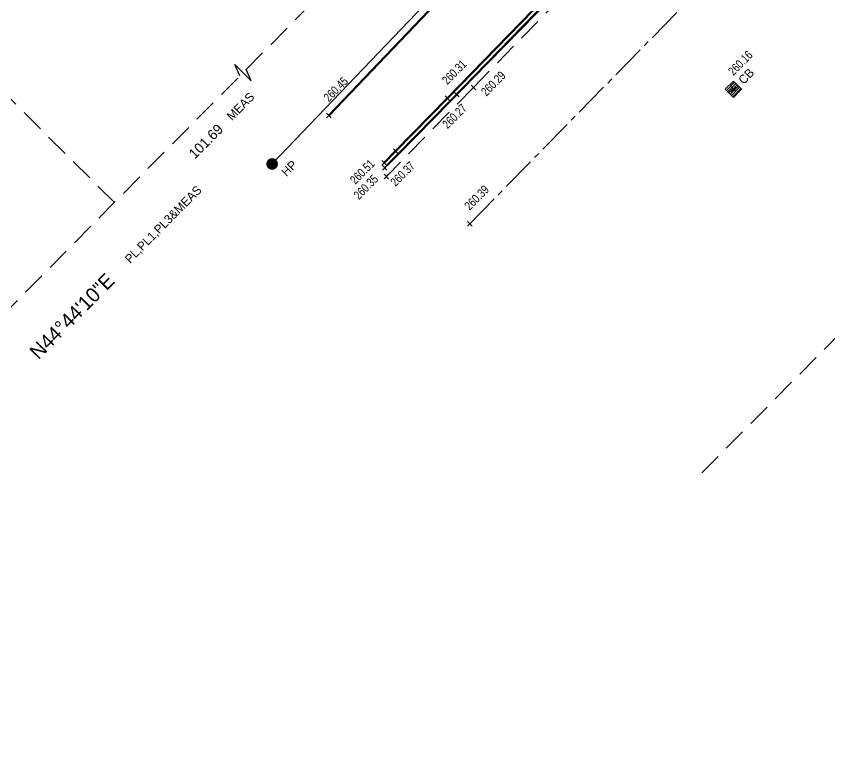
# Model space of a CAD drawing. Header units: metres. Extents: x 588040 to 588395, y 4834075 to 4834430.
# Drawn here: x 588179.34 to 588214.42, y 4834122.12 to 4834154.13 of the extents above; entities that cross this region are included whole.
import ezdxf
from ezdxf.enums import TextEntityAlignment as Align

# ---------------------------------------------------------------- set-up
doc = ezdxf.new("R2010")
doc.units = ezdxf.units.M
doc.header["$LTSCALE"] = 2
doc.header["$PDMODE"] = 3
doc.header["$PDSIZE"] = 0.1
for name, pattern in [('CENTER', [2, 1.25, -0.25, 0.25, -0.25]), ('CENTER2', [1.125, 0.75, -0.125, 0.125, -0.125]), ('DASHED', [0.75, 0.5, -0.25])]:
    doc.linetypes.add(name, pattern=pattern)
for name, color, linetype in [('A-LABLE', 30, 'Continuous'), ('A-METHOD', 41, 'Continuous'), ('A-UL', 4, 'DASHED'), ('BEARING1', 1, 'Continuous'), ('ELEVATION-ASPHALT', 8, 'Continuous'), ('ELEVATION-CB', 6, 'Continuous'), ('ELEVATION-CL', 4, 'Continuous'), ('ELEVATION-CURB', 4, 'Continuous'), ('ELEVATION-GUTTER', 11, 'Continuous'), ('LINE-ASPHALT', 8, 'DASHED'), ('LINE-CL', 4, 'CENTER'), ('LINE-CURB', 131, 'Continuous'), ('LINE-GUTTER', 11, 'Continuous'), ('LINE-UTILITY', 5, 'Continuous'), ('MSPOINT-ASPHALT', 8, 'Continuous'), ('MSPOINT-CB', 6, 'Continuous'), ('MSPOINT-CL', 4, 'Continuous'), ('MSPOINT-CURB', 131, 'Continuous'), ('MSPOINT-GUTTER', 11, 'Continuous'), ('MSPOINT-UTILITY', 5, 'Continuous'), ('SYMBOL-CB', 6, 'Continuous'), ('SYMBOL-UTILITY', 5, 'Continuous'), ('T-HYDRO', 9, 'OVERHEAD')]:
    doc.layers.add(name, color=color, linetype=linetype)
doc.layers.add('SP-STREET', color=7, linetype='Continuous', lineweight=50)
doc.styles.add('BEARING1', font='MSURVEY.SHX', dxfattribs={"height": 0.375})
doc.styles.add('ELEVATION', font='MSURVEY.SHX', dxfattribs={"width": 0.8, "height": 0.375})
doc.styles.add('LEROY60', font='MSURVEY.SHX', dxfattribs={"height": 0.3})
doc.styles.add('LY060', font='MSURVEY.SHX', dxfattribs={"height": 0.15})
doc.linetypes.add('OVERHEAD', pattern='A,0.5,-0.2,["OH",Standard,S=0.1,R=0,X=-0.1,Y=-0.05],-0.2', length=0.9)

# ---------------------------------------------------------------- blocks, each defined once
blk = doc.blocks.new('ICM_FSIP')
at = {"const_width": 1}
blk.add_lwpolyline([(-0.5, 0, 1), (0.5, 0, 1)], format="xyb", close=True, dxfattribs=at)
blk = doc.blocks.new('CBIMP')
for p, q in [((-1, -1), (-1, 1)), ((-0.7, -1), (-0.7, 1)), ((-0.39, -1), (-0.39, 1)), ((-0.09, -1), (-0.09, 1)), ((0.21, -1), (0.21, 1)), ((0.52, -1), (0.52, 1)), ((0.82, -1), (0.82, 1))]:
    blk.add_line(p, q)
blk.add_lwpolyline([(1, -1), (1, 1), (-1, 1), (-1, -1)], close=True)

msp = doc.modelspace()

# ---------------------------------------------------------------- linework, layer by layer
at = {"layer": 'A-LABLE'}
msp.add_lwpolyline([(588188.982, 4834151.56), (588188.764, 4834152.053), (588189.473, 4834151.351), (588189.259, 4834151.84)], dxfattribs=at)
at = {"layer": 'A-UL'}
for p, q in [((588183.572, 4834146.1), (588095.107, 4834234.207)), ((588189.259, 4834151.84), (588197.966, 4834160.627)), ((588153.346, 4834115.595), (588188.982, 4834151.56)), ((588208.902, 4834134.443, 281.543), (588224.894, 4834150.566, 287.483))]:
    msp.add_line(p, q, dxfattribs=at)
at = {"layer": 'LINE-ASPHALT'}
msp.add_line((588192.82, 4834149.855), (588200.189, 4834157.587), dxfattribs=at)
at = {"layer": 'LINE-CL', "linetype": 'CENTER2'}
msp.add_line((588198.895, 4834145.181, 260.394), (588209.798, 4834156.307, 260.244), dxfattribs=at)
at = {"layer": 'LINE-CURB', "linetype": 'Continuous'}
for p, q in [((588205.54, 4834158.094), (588198.34, 4834150.75)), ((588204.802, 4834157.667), (588197.929, 4834150.594)), ((588198.34, 4834150.75), (588195.227, 4834147.593)), ((588197.929, 4834150.594), (588195.701, 4834148.313)), ((588195.701, 4834148.313), (588195.206, 4834147.814))]:
    msp.add_line(p, q, dxfattribs=at)
at = {"layer": 'LINE-GUTTER', "linetype": 'DASHED'}
for p, q in [((588206.019, 4834158.206), (588199.056, 4834151.063)), ((588199.056, 4834151.063), (588195.299, 4834147.216))]:
    msp.add_line(p, q, dxfattribs=at)
at = {"layer": 'LINE-UTILITY', "linetype": 'OVERHEAD'}
msp.add_line((588190.375, 4834147.762), (588222.689, 4834181.529), dxfattribs=at)
at = {"layer": 'MSPOINT-ASPHALT'}
msp.add_point((588192.82, 4834149.855, 260.455), dxfattribs=at)
at = {"layer": 'MSPOINT-CB'}
msp.add_point((588210.266, 4834150.984, 260.163), dxfattribs=at)
at = {"layer": 'MSPOINT-CL'}
msp.add_point((588198.895, 4834145.181, 260.394), dxfattribs=at)
at = {"layer": 'MSPOINT-CURB'}
for p in [(588197.929, 4834150.594, 260.309), (588198.34, 4834150.75, 260.274), (588195.701, 4834148.313, 260.337), (588195.206, 4834147.814, 260.512), (588195.227, 4834147.593, 260.35)]:
    msp.add_point(p, dxfattribs=at)
at = {"layer": 'MSPOINT-GUTTER'}
for p in [(588199.056, 4834151.063, 260.291), (588195.299, 4834147.216, 260.368)]:
    msp.add_point(p, dxfattribs=at)
at = {"layer": 'MSPOINT-UTILITY'}
msp.add_point((588190.375, 4834147.762, 260.927), dxfattribs=at)
at = {"layer": 'SP-STREET'}
for points in [[(588192.82, 4834149.855), (588200.189, 4834157.587), (588202.893, 4834160.253), (588209.964, 4834167.355), (588219.179, 4834175.967), (588230.176, 4834185.859), (588242.167, 4834195.324), (588252.487, 4834203.184), (588261.355, 4834209.371), (588272.92, 4834216.834), (588290.766, 4834227.464), (588299.391, 4834232.739), (588311.716, 4834240.127), (588319.209, 4834244.667), (588328.33, 4834250.031), (588337.411, 4834255.423), (588345.452, 4834260.176), (588352.483, 4834264.275)], [(588244.681, 4834193.45), (588244.114, 4834193.068), (588237.675, 4834187.957), (588233.179, 4834184.242), (588232.736, 4834183.863), (588220.639, 4834173.191), (588212.837, 4834165.735), (588212.308, 4834165.216), (588204.802, 4834157.667), (588197.929, 4834150.594), (588195.701, 4834148.313), (588195.206, 4834147.814)], [(588244.776, 4834193.309), (588244.214, 4834192.931), (588237.782, 4834187.825), (588233.288, 4834184.112), (588232.847, 4834183.735), (588220.754, 4834173.066), (588212.955, 4834165.613), (588212.428, 4834165.095), (588204.923, 4834157.548), (588198.051, 4834150.475), (588195.822, 4834148.194), (588195.327, 4834147.694)]]:
    msp.add_lwpolyline(points, dxfattribs=at)

# ---------------------------------------------------------------- block references
at = {"layer": 'SYMBOL-CB', "xscale": 0.25, "yscale": 0.25, "rotation": 315.2636358594398}
msp.add_blockref('CBIMP', (588210.266, 4834150.984), dxfattribs=at)
at = {"layer": 'SYMBOL-UTILITY', "xscale": 0.25, "yscale": 0.25}
msp.add_blockref('ICM_FSIP', (588190.375, 4834147.762), dxfattribs=at)

# ---------------------------------------------------------------- texts
at = {"layer": 'A-METHOD', "style": 'LEROY60'}
for s, p in [('MEAS', (588188.644, 4834149.61, -683.956)), ('PL,PL1,PL3&MEAS', (588184.249, 4834143.452, -943.909))]:
    msp.add_text(s, height=0.375, rotation=45.2637, dxfattribs=at).set_placement(p)
at = {"layer": 'A-METHOD', "style": 'BEARING1'}
msp.add_text('101.69', height=0.4375, rotation=45.2637, dxfattribs=at).set_placement((588187.673, 4834148.584, -346.127), align=Align.CENTER)
at = {"layer": 'BEARING1', "color": 3, "style": 'BEARING1'}
msp.add_text('N44°44\'10"E', height=0.625, rotation=45.4458, dxfattribs=at).set_placement((588181.965, 4834140.982, -606.08), align=Align.CENTER)
at = {"layer": 'ELEVATION-ASPHALT', "style": 'ELEVATION', "width": 0.8}
msp.add_text('260.45', height=0.375, rotation=45.2639, dxfattribs=at).set_placement((588192.82, 4834150.418))
at = {"layer": 'ELEVATION-CB', "style": 'ELEVATION', "width": 0.8}
msp.add_text('260.16', height=0.375, rotation=45.2639, dxfattribs=at).set_placement((588210.266, 4834151.547))
at = {"layer": 'ELEVATION-CL', "style": 'ELEVATION', "width": 0.8}
msp.add_text('260.39', height=0.375, rotation=45.2639, dxfattribs=at).set_placement((588198.895, 4834145.743))
at = {"layer": 'ELEVATION-CURB', "style": 'ELEVATION', "width": 0.8}
for s, p in [('260.31', (588197.929, 4834151.156)), ('260.27', (588197.941, 4834149.255)), ('260.51', (588193.963, 4834146.86)), ('260.35', (588194.117, 4834146.202))]:
    msp.add_text(s, height=0.375, rotation=45.2639, dxfattribs=at).set_placement(p)
at = {"layer": 'ELEVATION-GUTTER', "style": 'ELEVATION', "width": 0.8}
for s, p in [('260.29', (588199.611, 4834150.663)), ('260.37', (588195.7, 4834146.768))]:
    msp.add_text(s, height=0.375, rotation=45.2639, dxfattribs=at).set_placement(p)
at = {"layer": 'SYMBOL-CB', "style": 'LY060'}
msp.add_text('CB', height=0.375, rotation=45.278, dxfattribs=at).set_placement((588210.706, 4834151.165, -75.986))
at = {"layer": 'T-HYDRO', "color": 5, "lineweight": 0, "style": 'LY060'}
msp.add_text('HP', height=0.375, rotation=45.2636, dxfattribs=at).set_placement((588190.996, 4834147.195, 113.436))

doc.saveas('drawing.dxf')
